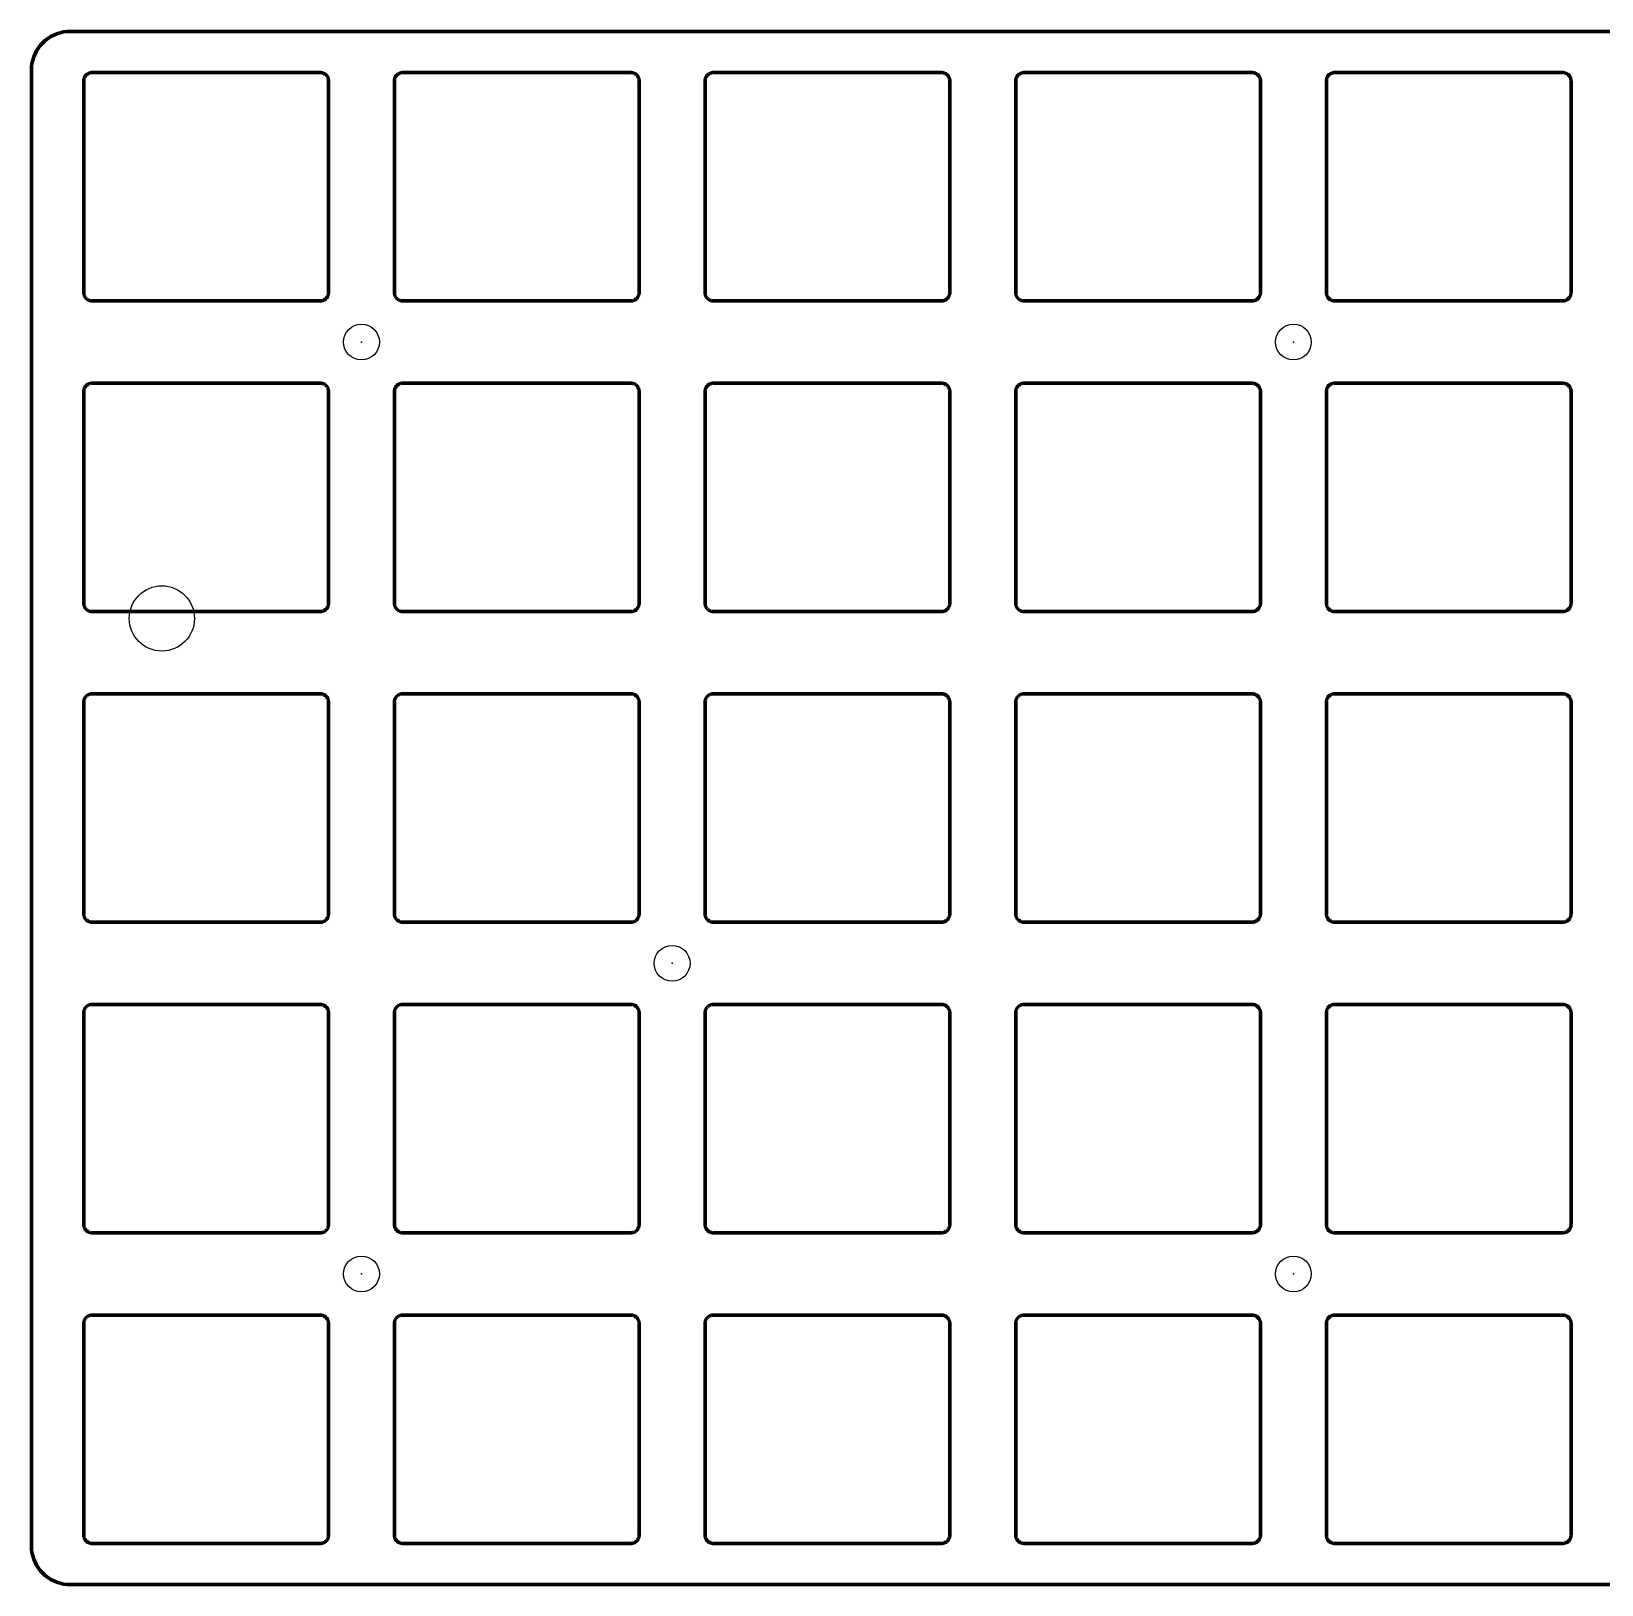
# Model space of a CAD drawing. Header units: millimetres. Extents: x -926 to -695, y 399 to 494.
# Drawn here: x -926.4 to -830.1, y 398.6 to 493.9 of the extents above; entities that cross this region are included whole.
import ezdxf

# ---------------------------------------------------------------- set-up
doc = ezdxf.new("R2010")
doc.units = ezdxf.units.MM
for name, color, linetype, true_color in [('2D$cut THT', 5, 'Continuous', 0x0000ff), ('2D$guides', 12, 'Continuous', 0xc80000), ('3d$Hardwares', 254, 'Continuous', 0xd3d6d3)]:
    doc.layers.add(name, color=color, linetype=linetype, true_color=true_color)

# ---------------------------------------------------------------- blocks, each defined once
blk = doc.blocks.new('m2 cut hole 2.2')
at = {"layer": '2D$cut THT'}
blk.add_circle((0, 0), 1.1, dxfattribs=at)

msp = doc.modelspace()

# ---------------------------------------------------------------- linework, layer by layer
at = {"layer": '2D$guides', "lineweight": 211}
msp.add_lwpolyline([(-697.822, 493.881), (-924.04, 493.881), (-924.247, 493.872), (-924.453, 493.845), (-924.656, 493.8), (-924.854, 493.738), (-925.046, 493.658), (-925.23, 493.562), (-925.406, 493.451), (-925.571, 493.324), (-925.724, 493.184), (-925.864, 493.031), (-925.99, 492.866), (-926.102, 492.69), (-926.198, 492.506), (-926.277, 492.314), (-926.34, 492.116), (-926.385, 491.913), (-926.412, 491.708), (-926.421, 491.5), (-926.421, 401.012), (-926.412, 400.805), (-926.385, 400.599), (-926.34, 400.396), (-926.277, 400.198), (-926.198, 400.006), (-926.102, 399.822), (-925.99, 399.647), (-925.864, 399.482), (-925.724, 399.329), (-925.571, 399.188), (-925.406, 399.062), (-925.23, 398.95), (-925.046, 398.854), (-924.854, 398.775), (-924.656, 398.712), (-924.453, 398.667), (-924.247, 398.64), (-924.04, 398.631), (-697.822, 398.631)], dxfattribs=at)
for points in [[(-908.205, 477.856), (-908.205, 490.856), (-908.207, 490.9), (-908.213, 490.943), (-908.223, 490.986), (-908.236, 491.027), (-908.252, 491.067), (-908.272, 491.106), (-908.296, 491.143), (-908.322, 491.178), (-908.352, 491.21), (-908.384, 491.239), (-908.419, 491.266), (-908.455, 491.289), (-908.494, 491.309), (-908.534, 491.326), (-908.576, 491.339), (-908.619, 491.349), (-908.662, 491.354), (-908.705, 491.356), (-922.705, 491.356), (-922.749, 491.354), (-922.792, 491.349), (-922.835, 491.339), (-922.876, 491.326), (-922.917, 491.309), (-922.955, 491.289), (-922.992, 491.266), (-923.027, 491.239), (-923.059, 491.21), (-923.088, 491.178), (-923.115, 491.143), (-923.138, 491.106), (-923.159, 491.067), (-923.175, 491.027), (-923.188, 490.986), (-923.198, 490.943), (-923.203, 490.9), (-923.206, 490.856), (-923.206, 477.856), (-923.203, 477.813), (-923.198, 477.77), (-923.188, 477.727), (-923.175, 477.685), (-923.159, 477.645), (-923.138, 477.606), (-923.115, 477.569), (-923.088, 477.535), (-923.059, 477.503), (-923.027, 477.473), (-922.992, 477.447), (-922.955, 477.423), (-922.917, 477.403), (-922.876, 477.386), (-922.835, 477.373), (-922.792, 477.364), (-922.749, 477.358), (-922.705, 477.356), (-908.705, 477.356), (-908.662, 477.358), (-908.619, 477.364), (-908.576, 477.373), (-908.534, 477.386), (-908.494, 477.403), (-908.455, 477.423), (-908.419, 477.447), (-908.384, 477.473), (-908.352, 477.503), (-908.322, 477.535), (-908.296, 477.569), (-908.272, 477.606), (-908.252, 477.645), (-908.236, 477.685), (-908.223, 477.727), (-908.213, 477.77), (-908.207, 477.813)], [(-889.155, 477.856), (-889.155, 490.856), (-889.157, 490.9), (-889.163, 490.943), (-889.173, 490.986), (-889.186, 491.027), (-889.202, 491.067), (-889.222, 491.106), (-889.246, 491.143), (-889.272, 491.178), (-889.302, 491.21), (-889.334, 491.239), (-889.369, 491.266), (-889.405, 491.289), (-889.444, 491.309), (-889.484, 491.326), (-889.526, 491.339), (-889.569, 491.349), (-889.612, 491.354), (-889.655, 491.356), (-903.655, 491.356), (-903.699, 491.354), (-903.742, 491.349), (-903.785, 491.339), (-903.826, 491.326), (-903.867, 491.309), (-903.905, 491.289), (-903.942, 491.266), (-903.977, 491.239), (-904.009, 491.21), (-904.038, 491.178), (-904.065, 491.143), (-904.088, 491.106), (-904.109, 491.067), (-904.125, 491.027), (-904.138, 490.986), (-904.148, 490.943), (-904.153, 490.9), (-904.156, 490.856), (-904.156, 477.856), (-904.153, 477.813), (-904.148, 477.77), (-904.138, 477.727), (-904.125, 477.685), (-904.109, 477.645), (-904.088, 477.606), (-904.065, 477.569), (-904.038, 477.535), (-904.009, 477.503), (-903.977, 477.473), (-903.942, 477.447), (-903.905, 477.423), (-903.867, 477.403), (-903.826, 477.386), (-903.785, 477.373), (-903.742, 477.364), (-903.699, 477.358), (-903.655, 477.356), (-889.655, 477.356), (-889.612, 477.358), (-889.569, 477.364), (-889.526, 477.373), (-889.484, 477.386), (-889.444, 477.403), (-889.405, 477.423), (-889.369, 477.447), (-889.334, 477.473), (-889.302, 477.503), (-889.272, 477.535), (-889.246, 477.569), (-889.222, 477.606), (-889.202, 477.645), (-889.186, 477.685), (-889.173, 477.727), (-889.163, 477.77), (-889.157, 477.813)], [(-870.105, 477.856), (-870.105, 490.856), (-870.107, 490.9), (-870.113, 490.943), (-870.123, 490.986), (-870.136, 491.027), (-870.152, 491.067), (-870.172, 491.106), (-870.196, 491.143), (-870.222, 491.178), (-870.252, 491.21), (-870.284, 491.239), (-870.319, 491.266), (-870.355, 491.289), (-870.394, 491.309), (-870.434, 491.326), (-870.476, 491.339), (-870.519, 491.349), (-870.562, 491.354), (-870.605, 491.356), (-884.605, 491.356), (-884.649, 491.354), (-884.692, 491.349), (-884.735, 491.339), (-884.776, 491.326), (-884.817, 491.309), (-884.855, 491.289), (-884.892, 491.266), (-884.927, 491.239), (-884.959, 491.21), (-884.988, 491.178), (-885.015, 491.143), (-885.038, 491.106), (-885.059, 491.067), (-885.075, 491.027), (-885.088, 490.986), (-885.098, 490.943), (-885.103, 490.9), (-885.106, 490.856), (-885.106, 477.856), (-885.103, 477.813), (-885.098, 477.77), (-885.088, 477.727), (-885.075, 477.685), (-885.059, 477.645), (-885.038, 477.606), (-885.015, 477.569), (-884.988, 477.535), (-884.959, 477.503), (-884.927, 477.473), (-884.892, 477.447), (-884.855, 477.423), (-884.817, 477.403), (-884.776, 477.386), (-884.735, 477.373), (-884.692, 477.364), (-884.649, 477.358), (-884.605, 477.356), (-870.605, 477.356), (-870.562, 477.358), (-870.519, 477.364), (-870.476, 477.373), (-870.434, 477.386), (-870.394, 477.403), (-870.355, 477.423), (-870.319, 477.447), (-870.284, 477.473), (-870.252, 477.503), (-870.222, 477.535), (-870.196, 477.569), (-870.172, 477.606), (-870.152, 477.645), (-870.136, 477.685), (-870.123, 477.727), (-870.113, 477.77), (-870.107, 477.813)], [(-851.055, 477.856), (-851.055, 490.856), (-851.057, 490.9), (-851.063, 490.943), (-851.073, 490.986), (-851.086, 491.027), (-851.102, 491.067), (-851.122, 491.106), (-851.146, 491.143), (-851.172, 491.178), (-851.202, 491.21), (-851.234, 491.239), (-851.269, 491.266), (-851.305, 491.289), (-851.344, 491.309), (-851.384, 491.326), (-851.426, 491.339), (-851.469, 491.349), (-851.512, 491.354), (-851.555, 491.356), (-865.555, 491.356), (-865.599, 491.354), (-865.642, 491.349), (-865.685, 491.339), (-865.726, 491.326), (-865.767, 491.309), (-865.805, 491.289), (-865.842, 491.266), (-865.877, 491.239), (-865.909, 491.21), (-865.938, 491.178), (-865.965, 491.143), (-865.988, 491.106), (-866.009, 491.067), (-866.025, 491.027), (-866.038, 490.986), (-866.048, 490.943), (-866.053, 490.9), (-866.056, 490.856), (-866.056, 477.856), (-866.053, 477.813), (-866.048, 477.77), (-866.038, 477.727), (-866.025, 477.685), (-866.009, 477.645), (-865.988, 477.606), (-865.965, 477.569), (-865.938, 477.535), (-865.909, 477.503), (-865.877, 477.473), (-865.842, 477.447), (-865.805, 477.423), (-865.767, 477.403), (-865.726, 477.386), (-865.685, 477.373), (-865.642, 477.364), (-865.599, 477.358), (-865.555, 477.356), (-851.555, 477.356), (-851.512, 477.358), (-851.469, 477.364), (-851.426, 477.373), (-851.384, 477.386), (-851.344, 477.403), (-851.305, 477.423), (-851.269, 477.447), (-851.234, 477.473), (-851.202, 477.503), (-851.172, 477.535), (-851.146, 477.569), (-851.122, 477.606), (-851.102, 477.645), (-851.086, 477.685), (-851.073, 477.727), (-851.063, 477.77), (-851.057, 477.813)], [(-832.005, 477.856), (-832.005, 490.856), (-832.007, 490.9), (-832.013, 490.943), (-832.023, 490.986), (-832.036, 491.027), (-832.052, 491.067), (-832.072, 491.106), (-832.096, 491.143), (-832.122, 491.178), (-832.152, 491.21), (-832.184, 491.239), (-832.219, 491.266), (-832.255, 491.289), (-832.294, 491.309), (-832.334, 491.326), (-832.376, 491.339), (-832.419, 491.349), (-832.462, 491.354), (-832.505, 491.356), (-846.505, 491.356), (-846.549, 491.354), (-846.592, 491.349), (-846.635, 491.339), (-846.676, 491.326), (-846.717, 491.309), (-846.755, 491.289), (-846.792, 491.266), (-846.827, 491.239), (-846.859, 491.21), (-846.888, 491.178), (-846.915, 491.143), (-846.938, 491.106), (-846.959, 491.067), (-846.975, 491.027), (-846.988, 490.986), (-846.998, 490.943), (-847.003, 490.9), (-847.006, 490.856), (-847.006, 477.856), (-847.003, 477.813), (-846.998, 477.77), (-846.988, 477.727), (-846.975, 477.685), (-846.959, 477.645), (-846.938, 477.606), (-846.915, 477.569), (-846.888, 477.535), (-846.859, 477.503), (-846.827, 477.473), (-846.792, 477.447), (-846.755, 477.423), (-846.717, 477.403), (-846.676, 477.386), (-846.635, 477.373), (-846.592, 477.364), (-846.549, 477.358), (-846.505, 477.356), (-832.505, 477.356), (-832.462, 477.358), (-832.419, 477.364), (-832.376, 477.373), (-832.334, 477.386), (-832.294, 477.403), (-832.255, 477.423), (-832.219, 477.447), (-832.184, 477.473), (-832.152, 477.503), (-832.122, 477.535), (-832.096, 477.569), (-832.072, 477.606), (-832.052, 477.645), (-832.036, 477.685), (-832.023, 477.727), (-832.013, 477.77), (-832.007, 477.813)], [(-908.205, 458.806), (-908.205, 471.806), (-908.207, 471.85), (-908.213, 471.893), (-908.223, 471.936), (-908.236, 471.977), (-908.252, 472.017), (-908.272, 472.056), (-908.296, 472.093), (-908.322, 472.128), (-908.352, 472.16), (-908.384, 472.189), (-908.419, 472.216), (-908.455, 472.239), (-908.494, 472.259), (-908.534, 472.276), (-908.576, 472.289), (-908.619, 472.299), (-908.662, 472.304), (-908.705, 472.306), (-922.705, 472.306), (-922.749, 472.304), (-922.792, 472.299), (-922.835, 472.289), (-922.876, 472.276), (-922.917, 472.259), (-922.955, 472.239), (-922.992, 472.216), (-923.027, 472.189), (-923.059, 472.16), (-923.088, 472.128), (-923.115, 472.093), (-923.138, 472.056), (-923.159, 472.017), (-923.175, 471.977), (-923.188, 471.936), (-923.198, 471.893), (-923.203, 471.85), (-923.206, 471.806), (-923.206, 458.806), (-923.203, 458.763), (-923.198, 458.72), (-923.188, 458.677), (-923.175, 458.635), (-923.159, 458.595), (-923.138, 458.556), (-923.115, 458.519), (-923.088, 458.485), (-923.059, 458.453), (-923.027, 458.423), (-922.992, 458.397), (-922.955, 458.373), (-922.917, 458.353), (-922.876, 458.336), (-922.835, 458.323), (-922.792, 458.314), (-922.749, 458.308), (-922.705, 458.306), (-908.705, 458.306), (-908.662, 458.308), (-908.619, 458.314), (-908.576, 458.323), (-908.534, 458.336), (-908.494, 458.353), (-908.455, 458.373), (-908.419, 458.397), (-908.384, 458.423), (-908.352, 458.453), (-908.322, 458.485), (-908.296, 458.519), (-908.272, 458.556), (-908.252, 458.595), (-908.236, 458.635), (-908.223, 458.677), (-908.213, 458.72), (-908.207, 458.763)], [(-889.155, 458.806), (-889.155, 471.806), (-889.157, 471.85), (-889.163, 471.893), (-889.173, 471.936), (-889.186, 471.977), (-889.202, 472.017), (-889.222, 472.056), (-889.246, 472.093), (-889.272, 472.128), (-889.302, 472.16), (-889.334, 472.189), (-889.369, 472.216), (-889.405, 472.239), (-889.444, 472.259), (-889.484, 472.276), (-889.526, 472.289), (-889.569, 472.299), (-889.612, 472.304), (-889.655, 472.306), (-903.655, 472.306), (-903.699, 472.304), (-903.742, 472.299), (-903.785, 472.289), (-903.826, 472.276), (-903.867, 472.259), (-903.905, 472.239), (-903.942, 472.216), (-903.977, 472.189), (-904.009, 472.16), (-904.038, 472.128), (-904.065, 472.093), (-904.088, 472.056), (-904.109, 472.017), (-904.125, 471.977), (-904.138, 471.936), (-904.148, 471.893), (-904.153, 471.85), (-904.156, 471.806), (-904.156, 458.806), (-904.153, 458.763), (-904.148, 458.72), (-904.138, 458.677), (-904.125, 458.635), (-904.109, 458.595), (-904.088, 458.556), (-904.065, 458.519), (-904.038, 458.485), (-904.009, 458.453), (-903.977, 458.423), (-903.942, 458.397), (-903.905, 458.373), (-903.867, 458.353), (-903.826, 458.336), (-903.785, 458.323), (-903.742, 458.314), (-903.699, 458.308), (-903.655, 458.306), (-889.655, 458.306), (-889.612, 458.308), (-889.569, 458.314), (-889.526, 458.323), (-889.484, 458.336), (-889.444, 458.353), (-889.405, 458.373), (-889.369, 458.397), (-889.334, 458.423), (-889.302, 458.453), (-889.272, 458.485), (-889.246, 458.519), (-889.222, 458.556), (-889.202, 458.595), (-889.186, 458.635), (-889.173, 458.677), (-889.163, 458.72), (-889.157, 458.763)], [(-870.105, 458.806), (-870.105, 471.806), (-870.107, 471.85), (-870.113, 471.893), (-870.123, 471.936), (-870.136, 471.977), (-870.152, 472.017), (-870.172, 472.056), (-870.196, 472.093), (-870.222, 472.128), (-870.252, 472.16), (-870.284, 472.189), (-870.319, 472.216), (-870.355, 472.239), (-870.394, 472.259), (-870.434, 472.276), (-870.476, 472.289), (-870.519, 472.299), (-870.562, 472.304), (-870.605, 472.306), (-884.605, 472.306), (-884.649, 472.304), (-884.692, 472.299), (-884.735, 472.289), (-884.776, 472.276), (-884.817, 472.259), (-884.855, 472.239), (-884.892, 472.216), (-884.927, 472.189), (-884.959, 472.16), (-884.988, 472.128), (-885.015, 472.093), (-885.038, 472.056), (-885.059, 472.017), (-885.075, 471.977), (-885.088, 471.936), (-885.098, 471.893), (-885.103, 471.85), (-885.106, 471.806), (-885.106, 458.806), (-885.103, 458.763), (-885.098, 458.72), (-885.088, 458.677), (-885.075, 458.635), (-885.059, 458.595), (-885.038, 458.556), (-885.015, 458.519), (-884.988, 458.485), (-884.959, 458.453), (-884.927, 458.423), (-884.892, 458.397), (-884.855, 458.373), (-884.817, 458.353), (-884.776, 458.336), (-884.735, 458.323), (-884.692, 458.314), (-884.649, 458.308), (-884.605, 458.306), (-870.605, 458.306), (-870.562, 458.308), (-870.519, 458.314), (-870.476, 458.323), (-870.434, 458.336), (-870.394, 458.353), (-870.355, 458.373), (-870.319, 458.397), (-870.284, 458.423), (-870.252, 458.453), (-870.222, 458.485), (-870.196, 458.519), (-870.172, 458.556), (-870.152, 458.595), (-870.136, 458.635), (-870.123, 458.677), (-870.113, 458.72), (-870.107, 458.763)], [(-851.055, 458.806), (-851.055, 471.806), (-851.057, 471.85), (-851.063, 471.893), (-851.073, 471.936), (-851.086, 471.977), (-851.102, 472.017), (-851.122, 472.056), (-851.146, 472.093), (-851.172, 472.128), (-851.202, 472.16), (-851.234, 472.189), (-851.269, 472.216), (-851.305, 472.239), (-851.344, 472.259), (-851.384, 472.276), (-851.426, 472.289), (-851.469, 472.299), (-851.512, 472.304), (-851.555, 472.306), (-865.555, 472.306), (-865.599, 472.304), (-865.642, 472.299), (-865.685, 472.289), (-865.726, 472.276), (-865.767, 472.259), (-865.805, 472.239), (-865.842, 472.216), (-865.877, 472.189), (-865.909, 472.16), (-865.938, 472.128), (-865.965, 472.093), (-865.988, 472.056), (-866.009, 472.017), (-866.025, 471.977), (-866.038, 471.936), (-866.048, 471.893), (-866.053, 471.85), (-866.056, 471.806), (-866.056, 458.806), (-866.053, 458.763), (-866.048, 458.72), (-866.038, 458.677), (-866.025, 458.635), (-866.009, 458.595), (-865.988, 458.556), (-865.965, 458.519), (-865.938, 458.485), (-865.909, 458.453), (-865.877, 458.423), (-865.842, 458.397), (-865.805, 458.373), (-865.767, 458.353), (-865.726, 458.336), (-865.685, 458.323), (-865.642, 458.314), (-865.599, 458.308), (-865.555, 458.306), (-851.555, 458.306), (-851.512, 458.308), (-851.469, 458.314), (-851.426, 458.323), (-851.384, 458.336), (-851.344, 458.353), (-851.305, 458.373), (-851.269, 458.397), (-851.234, 458.423), (-851.202, 458.453), (-851.172, 458.485), (-851.146, 458.519), (-851.122, 458.556), (-851.102, 458.595), (-851.086, 458.635), (-851.073, 458.677), (-851.063, 458.72), (-851.057, 458.763)], [(-832.005, 458.806), (-832.005, 471.806), (-832.007, 471.85), (-832.013, 471.893), (-832.023, 471.936), (-832.036, 471.977), (-832.052, 472.017), (-832.072, 472.056), (-832.096, 472.093), (-832.122, 472.128), (-832.152, 472.16), (-832.184, 472.189), (-832.219, 472.216), (-832.255, 472.239), (-832.294, 472.259), (-832.334, 472.276), (-832.376, 472.289), (-832.419, 472.299), (-832.462, 472.304), (-832.505, 472.306), (-846.505, 472.306), (-846.549, 472.304), (-846.592, 472.299), (-846.635, 472.289), (-846.676, 472.276), (-846.717, 472.259), (-846.755, 472.239), (-846.792, 472.216), (-846.827, 472.189), (-846.859, 472.16), (-846.888, 472.128), (-846.915, 472.093), (-846.938, 472.056), (-846.959, 472.017), (-846.975, 471.977), (-846.988, 471.936), (-846.998, 471.893), (-847.003, 471.85), (-847.006, 471.806), (-847.006, 458.806), (-847.003, 458.763), (-846.998, 458.72), (-846.988, 458.677), (-846.975, 458.635), (-846.959, 458.595), (-846.938, 458.556), (-846.915, 458.519), (-846.888, 458.485), (-846.859, 458.453), (-846.827, 458.423), (-846.792, 458.397), (-846.755, 458.373), (-846.717, 458.353), (-846.676, 458.336), (-846.635, 458.323), (-846.592, 458.314), (-846.549, 458.308), (-846.505, 458.306), (-832.505, 458.306), (-832.462, 458.308), (-832.419, 458.314), (-832.376, 458.323), (-832.334, 458.336), (-832.294, 458.353), (-832.255, 458.373), (-832.219, 458.397), (-832.184, 458.423), (-832.152, 458.453), (-832.122, 458.485), (-832.096, 458.519), (-832.072, 458.556), (-832.052, 458.595), (-832.036, 458.635), (-832.023, 458.677), (-832.013, 458.72), (-832.007, 458.763)], [(-908.205, 439.756), (-908.205, 452.756), (-908.207, 452.8), (-908.213, 452.843), (-908.223, 452.886), (-908.236, 452.927), (-908.252, 452.967), (-908.272, 453.006), (-908.296, 453.043), (-908.322, 453.078), (-908.352, 453.11), (-908.384, 453.139), (-908.419, 453.166), (-908.455, 453.189), (-908.494, 453.209), (-908.534, 453.226), (-908.576, 453.239), (-908.619, 453.249), (-908.662, 453.254), (-908.705, 453.256), (-922.705, 453.256), (-922.749, 453.254), (-922.792, 453.249), (-922.835, 453.239), (-922.876, 453.226), (-922.917, 453.209), (-922.955, 453.189), (-922.992, 453.166), (-923.027, 453.139), (-923.059, 453.11), (-923.088, 453.078), (-923.115, 453.043), (-923.138, 453.006), (-923.159, 452.967), (-923.175, 452.927), (-923.188, 452.886), (-923.198, 452.843), (-923.203, 452.8), (-923.206, 452.756), (-923.206, 439.756), (-923.203, 439.713), (-923.198, 439.67), (-923.188, 439.627), (-923.175, 439.585), (-923.159, 439.545), (-923.138, 439.506), (-923.115, 439.469), (-923.088, 439.435), (-923.059, 439.403), (-923.027, 439.373), (-922.992, 439.347), (-922.955, 439.323), (-922.917, 439.303), (-922.876, 439.286), (-922.835, 439.273), (-922.792, 439.264), (-922.749, 439.258), (-922.705, 439.256), (-908.705, 439.256), (-908.662, 439.258), (-908.619, 439.264), (-908.576, 439.273), (-908.534, 439.286), (-908.494, 439.303), (-908.455, 439.323), (-908.419, 439.347), (-908.384, 439.373), (-908.352, 439.403), (-908.322, 439.435), (-908.296, 439.469), (-908.272, 439.506), (-908.252, 439.545), (-908.236, 439.585), (-908.223, 439.627), (-908.213, 439.67), (-908.207, 439.713)], [(-889.155, 439.756), (-889.155, 452.756), (-889.157, 452.8), (-889.163, 452.843), (-889.173, 452.886), (-889.186, 452.927), (-889.202, 452.967), (-889.222, 453.006), (-889.246, 453.043), (-889.272, 453.078), (-889.302, 453.11), (-889.334, 453.139), (-889.369, 453.166), (-889.405, 453.189), (-889.444, 453.209), (-889.484, 453.226), (-889.526, 453.239), (-889.569, 453.249), (-889.612, 453.254), (-889.655, 453.256), (-903.655, 453.256), (-903.699, 453.254), (-903.742, 453.249), (-903.785, 453.239), (-903.826, 453.226), (-903.867, 453.209), (-903.905, 453.189), (-903.942, 453.166), (-903.977, 453.139), (-904.009, 453.11), (-904.038, 453.078), (-904.065, 453.043), (-904.088, 453.006), (-904.109, 452.967), (-904.125, 452.927), (-904.138, 452.886), (-904.148, 452.843), (-904.153, 452.8), (-904.156, 452.756), (-904.156, 439.756), (-904.153, 439.713), (-904.148, 439.67), (-904.138, 439.627), (-904.125, 439.585), (-904.109, 439.545), (-904.088, 439.506), (-904.065, 439.469), (-904.038, 439.435), (-904.009, 439.403), (-903.977, 439.373), (-903.942, 439.347), (-903.905, 439.323), (-903.867, 439.303), (-903.826, 439.286), (-903.785, 439.273), (-903.742, 439.264), (-903.699, 439.258), (-903.655, 439.256), (-889.655, 439.256), (-889.612, 439.258), (-889.569, 439.264), (-889.526, 439.273), (-889.484, 439.286), (-889.444, 439.303), (-889.405, 439.323), (-889.369, 439.347), (-889.334, 439.373), (-889.302, 439.403), (-889.272, 439.435), (-889.246, 439.469), (-889.222, 439.506), (-889.202, 439.545), (-889.186, 439.585), (-889.173, 439.627), (-889.163, 439.67), (-889.157, 439.713)], [(-870.105, 439.756), (-870.105, 452.756), (-870.107, 452.8), (-870.113, 452.843), (-870.123, 452.886), (-870.136, 452.927), (-870.152, 452.967), (-870.172, 453.006), (-870.196, 453.043), (-870.222, 453.078), (-870.252, 453.11), (-870.284, 453.139), (-870.319, 453.166), (-870.355, 453.189), (-870.394, 453.209), (-870.434, 453.226), (-870.476, 453.239), (-870.519, 453.249), (-870.562, 453.254), (-870.605, 453.256), (-884.605, 453.256), (-884.649, 453.254), (-884.692, 453.249), (-884.735, 453.239), (-884.776, 453.226), (-884.817, 453.209), (-884.855, 453.189), (-884.892, 453.166), (-884.927, 453.139), (-884.959, 453.11), (-884.988, 453.078), (-885.015, 453.043), (-885.038, 453.006), (-885.059, 452.967), (-885.075, 452.927), (-885.088, 452.886), (-885.098, 452.843), (-885.103, 452.8), (-885.106, 452.756), (-885.106, 439.756), (-885.103, 439.713), (-885.098, 439.67), (-885.088, 439.627), (-885.075, 439.585), (-885.059, 439.545), (-885.038, 439.506), (-885.015, 439.469), (-884.988, 439.435), (-884.959, 439.403), (-884.927, 439.373), (-884.892, 439.347), (-884.855, 439.323), (-884.817, 439.303), (-884.776, 439.286), (-884.735, 439.273), (-884.692, 439.264), (-884.649, 439.258), (-884.605, 439.256), (-870.605, 439.256), (-870.562, 439.258), (-870.519, 439.264), (-870.476, 439.273), (-870.434, 439.286), (-870.394, 439.303), (-870.355, 439.323), (-870.319, 439.347), (-870.284, 439.373), (-870.252, 439.403), (-870.222, 439.435), (-870.196, 439.469), (-870.172, 439.506), (-870.152, 439.545), (-870.136, 439.585), (-870.123, 439.627), (-870.113, 439.67), (-870.107, 439.713)], [(-851.055, 439.756), (-851.055, 452.756), (-851.057, 452.8), (-851.063, 452.843), (-851.073, 452.886), (-851.086, 452.927), (-851.102, 452.967), (-851.122, 453.006), (-851.146, 453.043), (-851.172, 453.078), (-851.202, 453.11), (-851.234, 453.139), (-851.269, 453.166), (-851.305, 453.189), (-851.344, 453.209), (-851.384, 453.226), (-851.426, 453.239), (-851.469, 453.249), (-851.512, 453.254), (-851.555, 453.256), (-865.555, 453.256), (-865.599, 453.254), (-865.642, 453.249), (-865.685, 453.239), (-865.726, 453.226), (-865.767, 453.209), (-865.805, 453.189), (-865.842, 453.166), (-865.877, 453.139), (-865.909, 453.11), (-865.938, 453.078), (-865.965, 453.043), (-865.988, 453.006), (-866.009, 452.967), (-866.025, 452.927), (-866.038, 452.886), (-866.048, 452.843), (-866.053, 452.8), (-866.056, 452.756), (-866.056, 439.756), (-866.053, 439.713), (-866.048, 439.67), (-866.038, 439.627), (-866.025, 439.585), (-866.009, 439.545), (-865.988, 439.506), (-865.965, 439.469), (-865.938, 439.435), (-865.909, 439.403), (-865.877, 439.373), (-865.842, 439.347), (-865.805, 439.323), (-865.767, 439.303), (-865.726, 439.286), (-865.685, 439.273), (-865.642, 439.264), (-865.599, 439.258), (-865.555, 439.256), (-851.555, 439.256), (-851.512, 439.258), (-851.469, 439.264), (-851.426, 439.273), (-851.384, 439.286), (-851.344, 439.303), (-851.305, 439.323), (-851.269, 439.347), (-851.234, 439.373), (-851.202, 439.403), (-851.172, 439.435), (-851.146, 439.469), (-851.122, 439.506), (-851.102, 439.545), (-851.086, 439.585), (-851.073, 439.627), (-851.063, 439.67), (-851.057, 439.713)], [(-832.005, 439.756), (-832.005, 452.756), (-832.007, 452.8), (-832.013, 452.843), (-832.023, 452.886), (-832.036, 452.927), (-832.052, 452.967), (-832.072, 453.006), (-832.096, 453.043), (-832.122, 453.078), (-832.152, 453.11), (-832.184, 453.139), (-832.219, 453.166), (-832.255, 453.189), (-832.294, 453.209), (-832.334, 453.226), (-832.376, 453.239), (-832.419, 453.249), (-832.462, 453.254), (-832.505, 453.256), (-846.505, 453.256), (-846.549, 453.254), (-846.592, 453.249), (-846.635, 453.239), (-846.676, 453.226), (-846.717, 453.209), (-846.755, 453.189), (-846.792, 453.166), (-846.827, 453.139), (-846.859, 453.11), (-846.888, 453.078), (-846.915, 453.043), (-846.938, 453.006), (-846.959, 452.967), (-846.975, 452.927), (-846.988, 452.886), (-846.998, 452.843), (-847.003, 452.8), (-847.006, 452.756), (-847.006, 439.756), (-847.003, 439.713), (-846.998, 439.67), (-846.988, 439.627), (-846.975, 439.585), (-846.959, 439.545), (-846.938, 439.506), (-846.915, 439.469), (-846.888, 439.435), (-846.859, 439.403), (-846.827, 439.373), (-846.792, 439.347), (-846.755, 439.323), (-846.717, 439.303), (-846.676, 439.286), (-846.635, 439.273), (-846.592, 439.264), (-846.549, 439.258), (-846.505, 439.256), (-832.505, 439.256), (-832.462, 439.258), (-832.419, 439.264), (-832.376, 439.273), (-832.334, 439.286), (-832.294, 439.303), (-832.255, 439.323), (-832.219, 439.347), (-832.184, 439.373), (-832.152, 439.403), (-832.122, 439.435), (-832.096, 439.469), (-832.072, 439.506), (-832.052, 439.545), (-832.036, 439.585), (-832.023, 439.627), (-832.013, 439.67), (-832.007, 439.713)], [(-908.205, 420.706), (-908.205, 433.706), (-908.207, 433.75), (-908.213, 433.793), (-908.223, 433.836), (-908.236, 433.877), (-908.252, 433.917), (-908.272, 433.956), (-908.296, 433.993), (-908.322, 434.028), (-908.352, 434.06), (-908.384, 434.089), (-908.419, 434.116), (-908.455, 434.139), (-908.494, 434.159), (-908.534, 434.176), (-908.576, 434.189), (-908.619, 434.199), (-908.662, 434.204), (-908.705, 434.206), (-922.705, 434.206), (-922.749, 434.204), (-922.792, 434.199), (-922.835, 434.189), (-922.876, 434.176), (-922.917, 434.159), (-922.955, 434.139), (-922.992, 434.116), (-923.027, 434.089), (-923.059, 434.06), (-923.088, 434.028), (-923.115, 433.993), (-923.138, 433.956), (-923.159, 433.917), (-923.175, 433.877), (-923.188, 433.836), (-923.198, 433.793), (-923.203, 433.75), (-923.206, 433.706), (-923.206, 420.706), (-923.203, 420.663), (-923.198, 420.62), (-923.188, 420.577), (-923.175, 420.535), (-923.159, 420.495), (-923.138, 420.456), (-923.115, 420.419), (-923.088, 420.385), (-923.059, 420.353), (-923.027, 420.323), (-922.992, 420.297), (-922.955, 420.273), (-922.917, 420.253), (-922.876, 420.236), (-922.835, 420.223), (-922.792, 420.214), (-922.749, 420.208), (-922.705, 420.206), (-908.705, 420.206), (-908.662, 420.208), (-908.619, 420.214), (-908.576, 420.223), (-908.534, 420.236), (-908.494, 420.253), (-908.455, 420.273), (-908.419, 420.297), (-908.384, 420.323), (-908.352, 420.353), (-908.322, 420.385), (-908.296, 420.419), (-908.272, 420.456), (-908.252, 420.495), (-908.236, 420.535), (-908.223, 420.577), (-908.213, 420.62), (-908.207, 420.663)], [(-889.155, 420.706), (-889.155, 433.706), (-889.157, 433.75), (-889.163, 433.793), (-889.173, 433.836), (-889.186, 433.877), (-889.202, 433.917), (-889.222, 433.956), (-889.246, 433.993), (-889.272, 434.028), (-889.302, 434.06), (-889.334, 434.089), (-889.369, 434.116), (-889.405, 434.139), (-889.444, 434.159), (-889.484, 434.176), (-889.526, 434.189), (-889.569, 434.199), (-889.612, 434.204), (-889.655, 434.206), (-903.655, 434.206), (-903.699, 434.204), (-903.742, 434.199), (-903.785, 434.189), (-903.826, 434.176), (-903.867, 434.159), (-903.905, 434.139), (-903.942, 434.116), (-903.977, 434.089), (-904.009, 434.06), (-904.038, 434.028), (-904.065, 433.993), (-904.088, 433.956), (-904.109, 433.917), (-904.125, 433.877), (-904.138, 433.836), (-904.148, 433.793), (-904.153, 433.75), (-904.156, 433.706), (-904.156, 420.706), (-904.153, 420.663), (-904.148, 420.62), (-904.138, 420.577), (-904.125, 420.535), (-904.109, 420.495), (-904.088, 420.456), (-904.065, 420.419), (-904.038, 420.385), (-904.009, 420.353), (-903.977, 420.323), (-903.942, 420.297), (-903.905, 420.273), (-903.867, 420.253), (-903.826, 420.236), (-903.785, 420.223), (-903.742, 420.214), (-903.699, 420.208), (-903.655, 420.206), (-889.655, 420.206), (-889.612, 420.208), (-889.569, 420.214), (-889.526, 420.223), (-889.484, 420.236), (-889.444, 420.253), (-889.405, 420.273), (-889.369, 420.297), (-889.334, 420.323), (-889.302, 420.353), (-889.272, 420.385), (-889.246, 420.419), (-889.222, 420.456), (-889.202, 420.495), (-889.186, 420.535), (-889.173, 420.577), (-889.163, 420.62), (-889.157, 420.663)], [(-870.105, 420.706), (-870.105, 433.706), (-870.107, 433.75), (-870.113, 433.793), (-870.123, 433.836), (-870.136, 433.877), (-870.152, 433.917), (-870.172, 433.956), (-870.196, 433.993), (-870.222, 434.028), (-870.252, 434.06), (-870.284, 434.089), (-870.319, 434.116), (-870.355, 434.139), (-870.394, 434.159), (-870.434, 434.176), (-870.476, 434.189), (-870.519, 434.199), (-870.562, 434.204), (-870.605, 434.206), (-884.605, 434.206), (-884.649, 434.204), (-884.692, 434.199), (-884.735, 434.189), (-884.776, 434.176), (-884.817, 434.159), (-884.855, 434.139), (-884.892, 434.116), (-884.927, 434.089), (-884.959, 434.06), (-884.988, 434.028), (-885.015, 433.993), (-885.038, 433.956), (-885.059, 433.917), (-885.075, 433.877), (-885.088, 433.836), (-885.098, 433.793), (-885.103, 433.75), (-885.106, 433.706), (-885.106, 420.706), (-885.103, 420.663), (-885.098, 420.62), (-885.088, 420.577), (-885.075, 420.535), (-885.059, 420.495), (-885.038, 420.456), (-885.015, 420.419), (-884.988, 420.385), (-884.959, 420.353), (-884.927, 420.323), (-884.892, 420.297), (-884.855, 420.273), (-884.817, 420.253), (-884.776, 420.236), (-884.735, 420.223), (-884.692, 420.214), (-884.649, 420.208), (-884.605, 420.206), (-870.605, 420.206), (-870.562, 420.208), (-870.519, 420.214), (-870.476, 420.223), (-870.434, 420.236), (-870.394, 420.253), (-870.355, 420.273), (-870.319, 420.297), (-870.284, 420.323), (-870.252, 420.353), (-870.222, 420.385), (-870.196, 420.419), (-870.172, 420.456), (-870.152, 420.495), (-870.136, 420.535), (-870.123, 420.577), (-870.113, 420.62), (-870.107, 420.663)], [(-851.055, 420.706), (-851.055, 433.706), (-851.057, 433.75), (-851.063, 433.793), (-851.073, 433.836), (-851.086, 433.877), (-851.102, 433.917), (-851.122, 433.956), (-851.146, 433.993), (-851.172, 434.028), (-851.202, 434.06), (-851.234, 434.089), (-851.269, 434.116), (-851.305, 434.139), (-851.344, 434.159), (-851.384, 434.176), (-851.426, 434.189), (-851.469, 434.199), (-851.512, 434.204), (-851.555, 434.206), (-865.555, 434.206), (-865.599, 434.204), (-865.642, 434.199), (-865.685, 434.189), (-865.726, 434.176), (-865.767, 434.159), (-865.805, 434.139), (-865.842, 434.116), (-865.877, 434.089), (-865.909, 434.06), (-865.938, 434.028), (-865.965, 433.993), (-865.988, 433.956), (-866.009, 433.917), (-866.025, 433.877), (-866.038, 433.836), (-866.048, 433.793), (-866.053, 433.75), (-866.056, 433.706), (-866.056, 420.706), (-866.053, 420.663), (-866.048, 420.62), (-866.038, 420.577), (-866.025, 420.535), (-866.009, 420.495), (-865.988, 420.456), (-865.965, 420.419), (-865.938, 420.385), (-865.909, 420.353), (-865.877, 420.323), (-865.842, 420.297), (-865.805, 420.273), (-865.767, 420.253), (-865.726, 420.236), (-865.685, 420.223), (-865.642, 420.214), (-865.599, 420.208), (-865.555, 420.206), (-851.555, 420.206), (-851.512, 420.208), (-851.469, 420.214), (-851.426, 420.223), (-851.384, 420.236), (-851.344, 420.253), (-851.305, 420.273), (-851.269, 420.297), (-851.234, 420.323), (-851.202, 420.353), (-851.172, 420.385), (-851.146, 420.419), (-851.122, 420.456), (-851.102, 420.495), (-851.086, 420.535), (-851.073, 420.577), (-851.063, 420.62), (-851.057, 420.663)], [(-832.005, 420.706), (-832.005, 433.706), (-832.007, 433.75), (-832.013, 433.793), (-832.023, 433.836), (-832.036, 433.877), (-832.052, 433.917), (-832.072, 433.956), (-832.096, 433.993), (-832.122, 434.028), (-832.152, 434.06), (-832.184, 434.089), (-832.219, 434.116), (-832.255, 434.139), (-832.294, 434.159), (-832.334, 434.176), (-832.376, 434.189), (-832.419, 434.199), (-832.462, 434.204), (-832.505, 434.206), (-846.505, 434.206), (-846.549, 434.204), (-846.592, 434.199), (-846.635, 434.189), (-846.676, 434.176), (-846.717, 434.159), (-846.755, 434.139), (-846.792, 434.116), (-846.827, 434.089), (-846.859, 434.06), (-846.888, 434.028), (-846.915, 433.993), (-846.938, 433.956), (-846.959, 433.917), (-846.975, 433.877), (-846.988, 433.836), (-846.998, 433.793), (-847.003, 433.75), (-847.006, 433.706), (-847.006, 420.706), (-847.003, 420.663), (-846.998, 420.62), (-846.988, 420.577), (-846.975, 420.535), (-846.959, 420.495), (-846.938, 420.456), (-846.915, 420.419), (-846.888, 420.385), (-846.859, 420.353), (-846.827, 420.323), (-846.792, 420.297), (-846.755, 420.273), (-846.717, 420.253), (-846.676, 420.236), (-846.635, 420.223), (-846.592, 420.214), (-846.549, 420.208), (-846.505, 420.206), (-832.505, 420.206), (-832.462, 420.208), (-832.419, 420.214), (-832.376, 420.223), (-832.334, 420.236), (-832.294, 420.253), (-832.255, 420.273), (-832.219, 420.297), (-832.184, 420.323), (-832.152, 420.353), (-832.122, 420.385), (-832.096, 420.419), (-832.072, 420.456), (-832.052, 420.495), (-832.036, 420.535), (-832.023, 420.577), (-832.013, 420.62), (-832.007, 420.663)], [(-908.205, 401.656), (-908.205, 414.656), (-908.207, 414.7), (-908.213, 414.743), (-908.223, 414.786), (-908.236, 414.827), (-908.252, 414.867), (-908.272, 414.906), (-908.296, 414.943), (-908.322, 414.978), (-908.352, 415.01), (-908.384, 415.039), (-908.419, 415.066), (-908.455, 415.089), (-908.494, 415.109), (-908.534, 415.126), (-908.576, 415.139), (-908.619, 415.149), (-908.662, 415.154), (-908.705, 415.156), (-922.705, 415.156), (-922.749, 415.154), (-922.792, 415.149), (-922.835, 415.139), (-922.876, 415.126), (-922.917, 415.109), (-922.955, 415.089), (-922.992, 415.066), (-923.027, 415.039), (-923.059, 415.01), (-923.088, 414.978), (-923.115, 414.943), (-923.138, 414.906), (-923.159, 414.867), (-923.175, 414.827), (-923.188, 414.786), (-923.198, 414.743), (-923.203, 414.7), (-923.206, 414.656), (-923.206, 401.656), (-923.203, 401.613), (-923.198, 401.57), (-923.188, 401.527), (-923.175, 401.485), (-923.159, 401.445), (-923.138, 401.406), (-923.115, 401.369), (-923.088, 401.335), (-923.059, 401.303), (-923.027, 401.273), (-922.992, 401.247), (-922.955, 401.223), (-922.917, 401.203), (-922.876, 401.186), (-922.835, 401.173), (-922.792, 401.164), (-922.749, 401.158), (-922.705, 401.156), (-908.705, 401.156), (-908.662, 401.158), (-908.619, 401.164), (-908.576, 401.173), (-908.534, 401.186), (-908.494, 401.203), (-908.455, 401.223), (-908.419, 401.247), (-908.384, 401.273), (-908.352, 401.303), (-908.322, 401.335), (-908.296, 401.369), (-908.272, 401.406), (-908.252, 401.445), (-908.236, 401.485), (-908.223, 401.527), (-908.213, 401.57), (-908.207, 401.613)], [(-889.155, 401.656), (-889.155, 414.656), (-889.157, 414.7), (-889.163, 414.743), (-889.173, 414.786), (-889.186, 414.827), (-889.202, 414.867), (-889.222, 414.906), (-889.246, 414.943), (-889.272, 414.978), (-889.302, 415.01), (-889.334, 415.039), (-889.369, 415.066), (-889.405, 415.089), (-889.444, 415.109), (-889.484, 415.126), (-889.526, 415.139), (-889.569, 415.149), (-889.612, 415.154), (-889.655, 415.156), (-903.655, 415.156), (-903.699, 415.154), (-903.742, 415.149), (-903.785, 415.139), (-903.826, 415.126), (-903.867, 415.109), (-903.905, 415.089), (-903.942, 415.066), (-903.977, 415.039), (-904.009, 415.01), (-904.038, 414.978), (-904.065, 414.943), (-904.088, 414.906), (-904.109, 414.867), (-904.125, 414.827), (-904.138, 414.786), (-904.148, 414.743), (-904.153, 414.7), (-904.156, 414.656), (-904.156, 401.656), (-904.153, 401.613), (-904.148, 401.57), (-904.138, 401.527), (-904.125, 401.485), (-904.109, 401.445), (-904.088, 401.406), (-904.065, 401.369), (-904.038, 401.335), (-904.009, 401.303), (-903.977, 401.273), (-903.942, 401.247), (-903.905, 401.223), (-903.867, 401.203), (-903.826, 401.186), (-903.785, 401.173), (-903.742, 401.164), (-903.699, 401.158), (-903.655, 401.156), (-889.655, 401.156), (-889.612, 401.158), (-889.569, 401.164), (-889.526, 401.173), (-889.484, 401.186), (-889.444, 401.203), (-889.405, 401.223), (-889.369, 401.247), (-889.334, 401.273), (-889.302, 401.303), (-889.272, 401.335), (-889.246, 401.369), (-889.222, 401.406), (-889.202, 401.445), (-889.186, 401.485), (-889.173, 401.527), (-889.163, 401.57), (-889.157, 401.613)], [(-870.105, 401.656), (-870.105, 414.656), (-870.107, 414.7), (-870.113, 414.743), (-870.123, 414.786), (-870.136, 414.827), (-870.152, 414.867), (-870.172, 414.906), (-870.196, 414.943), (-870.222, 414.978), (-870.252, 415.01), (-870.284, 415.039), (-870.319, 415.066), (-870.355, 415.089), (-870.394, 415.109), (-870.434, 415.126), (-870.476, 415.139), (-870.519, 415.149), (-870.562, 415.154), (-870.605, 415.156), (-884.605, 415.156), (-884.649, 415.154), (-884.692, 415.149), (-884.735, 415.139), (-884.776, 415.126), (-884.817, 415.109), (-884.855, 415.089), (-884.892, 415.066), (-884.927, 415.039), (-884.959, 415.01), (-884.988, 414.978), (-885.015, 414.943), (-885.038, 414.906), (-885.059, 414.867), (-885.075, 414.827), (-885.088, 414.786), (-885.098, 414.743), (-885.103, 414.7), (-885.106, 414.656), (-885.106, 401.656), (-885.103, 401.613), (-885.098, 401.57), (-885.088, 401.527), (-885.075, 401.485), (-885.059, 401.445), (-885.038, 401.406), (-885.015, 401.369), (-884.988, 401.335), (-884.959, 401.303), (-884.927, 401.273), (-884.892, 401.247), (-884.855, 401.223), (-884.817, 401.203), (-884.776, 401.186), (-884.735, 401.173), (-884.692, 401.164), (-884.649, 401.158), (-884.605, 401.156), (-870.605, 401.156), (-870.562, 401.158), (-870.519, 401.164), (-870.476, 401.173), (-870.434, 401.186), (-870.394, 401.203), (-870.355, 401.223), (-870.319, 401.247), (-870.284, 401.273), (-870.252, 401.303), (-870.222, 401.335), (-870.196, 401.369), (-870.172, 401.406), (-870.152, 401.445), (-870.136, 401.485), (-870.123, 401.527), (-870.113, 401.57), (-870.107, 401.613)], [(-851.055, 401.656), (-851.055, 414.656), (-851.057, 414.7), (-851.063, 414.743), (-851.073, 414.786), (-851.086, 414.827), (-851.102, 414.867), (-851.122, 414.906), (-851.146, 414.943), (-851.172, 414.978), (-851.202, 415.01), (-851.234, 415.039), (-851.269, 415.066), (-851.305, 415.089), (-851.344, 415.109), (-851.384, 415.126), (-851.426, 415.139), (-851.469, 415.149), (-851.512, 415.154), (-851.555, 415.156), (-865.555, 415.156), (-865.599, 415.154), (-865.642, 415.149), (-865.685, 415.139), (-865.726, 415.126), (-865.767, 415.109), (-865.805, 415.089), (-865.842, 415.066), (-865.877, 415.039), (-865.909, 415.01), (-865.938, 414.978), (-865.965, 414.943), (-865.988, 414.906), (-866.009, 414.867), (-866.025, 414.827), (-866.038, 414.786), (-866.048, 414.743), (-866.053, 414.7), (-866.056, 414.656), (-866.056, 401.656), (-866.053, 401.613), (-866.048, 401.57), (-866.038, 401.527), (-866.025, 401.485), (-866.009, 401.445), (-865.988, 401.406), (-865.965, 401.369), (-865.938, 401.335), (-865.909, 401.303), (-865.877, 401.273), (-865.842, 401.247), (-865.805, 401.223), (-865.767, 401.203), (-865.726, 401.186), (-865.685, 401.173), (-865.642, 401.164), (-865.599, 401.158), (-865.555, 401.156), (-851.555, 401.156), (-851.512, 401.158), (-851.469, 401.164), (-851.426, 401.173), (-851.384, 401.186), (-851.344, 401.203), (-851.305, 401.223), (-851.269, 401.247), (-851.234, 401.273), (-851.202, 401.303), (-851.172, 401.335), (-851.146, 401.369), (-851.122, 401.406), (-851.102, 401.445), (-851.086, 401.485), (-851.073, 401.527), (-851.063, 401.57), (-851.057, 401.613)], [(-832.005, 401.656), (-832.005, 414.656), (-832.007, 414.7), (-832.013, 414.743), (-832.023, 414.786), (-832.036, 414.827), (-832.052, 414.867), (-832.072, 414.906), (-832.096, 414.943), (-832.122, 414.978), (-832.152, 415.01), (-832.184, 415.039), (-832.219, 415.066), (-832.255, 415.089), (-832.294, 415.109), (-832.334, 415.126), (-832.376, 415.139), (-832.419, 415.149), (-832.462, 415.154), (-832.505, 415.156), (-846.505, 415.156), (-846.549, 415.154), (-846.592, 415.149), (-846.635, 415.139), (-846.676, 415.126), (-846.717, 415.109), (-846.755, 415.089), (-846.792, 415.066), (-846.827, 415.039), (-846.859, 415.01), (-846.888, 414.978), (-846.915, 414.943), (-846.938, 414.906), (-846.959, 414.867), (-846.975, 414.827), (-846.988, 414.786), (-846.998, 414.743), (-847.003, 414.7), (-847.006, 414.656), (-847.006, 401.656), (-847.003, 401.613), (-846.998, 401.57), (-846.988, 401.527), (-846.975, 401.485), (-846.959, 401.445), (-846.938, 401.406), (-846.915, 401.369), (-846.888, 401.335), (-846.859, 401.303), (-846.827, 401.273), (-846.792, 401.247), (-846.755, 401.223), (-846.717, 401.203), (-846.676, 401.186), (-846.635, 401.173), (-846.592, 401.164), (-846.549, 401.158), (-846.505, 401.156), (-832.505, 401.156), (-832.462, 401.158), (-832.419, 401.164), (-832.376, 401.173), (-832.334, 401.186), (-832.294, 401.203), (-832.255, 401.223), (-832.219, 401.247), (-832.184, 401.273), (-832.152, 401.303), (-832.122, 401.335), (-832.096, 401.369), (-832.072, 401.406), (-832.052, 401.445), (-832.036, 401.485), (-832.023, 401.527), (-832.013, 401.57), (-832.007, 401.613)]]:
    msp.add_lwpolyline(points, close=True, dxfattribs=at)
at = {"layer": '2D$guides'}
msp.add_circle((-918.421, 457.881), 2, dxfattribs=at)
for p in [(-906.18, 474.831, 14.1), (-849.03, 474.831, 14.1), (-887.13, 436.731, 14.1), (-906.18, 417.681, 14.1), (-849.03, 417.681, 14.1)]:
    msp.add_point(p, dxfattribs=at)

# ---------------------------------------------------------------- block references
at = {"layer": '3d$Hardwares'}
for p in [(-906.18, 474.831), (-849.03, 474.831), (-887.13, 436.731), (-906.18, 417.681), (-849.03, 417.681)]:
    msp.add_blockref('m2 cut hole 2.2', p, dxfattribs=at)

doc.saveas('drawing.dxf')
